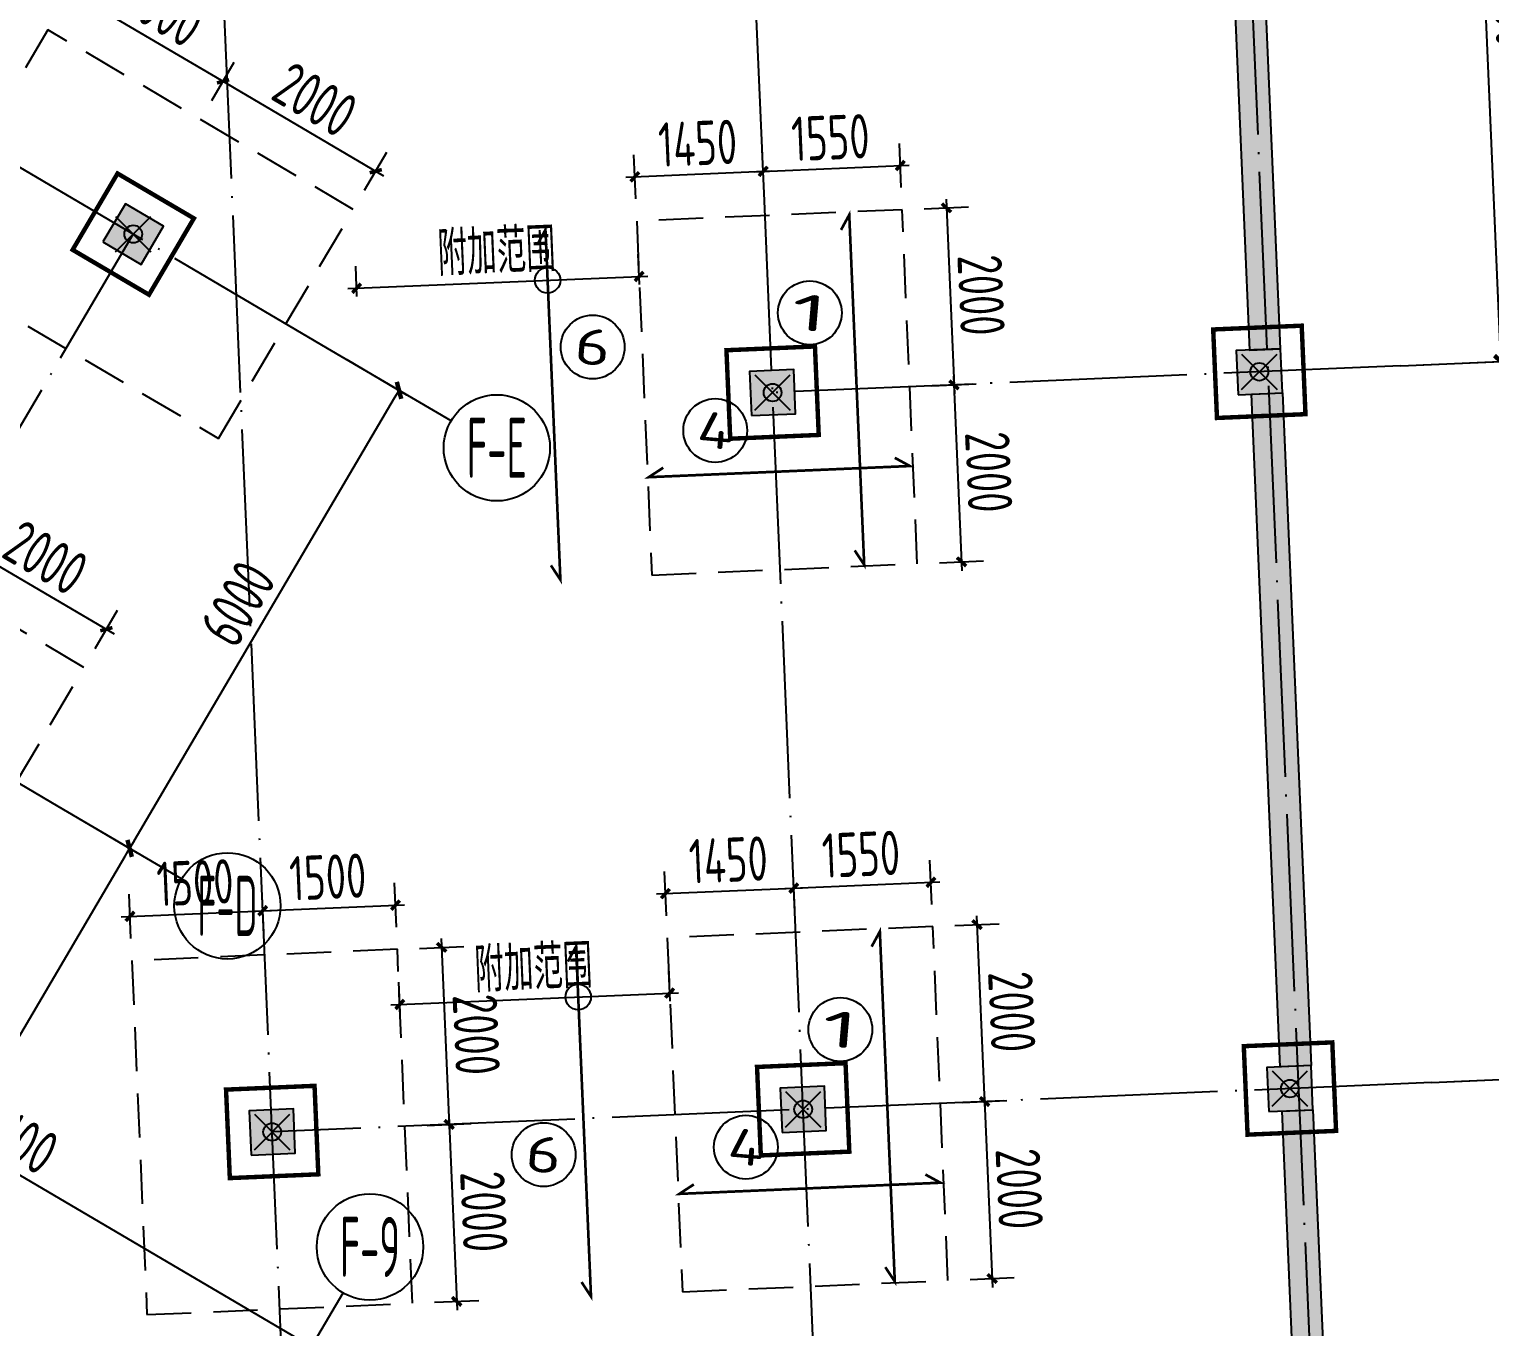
# Model space of a CAD drawing. Extents: x -57409 to 252654, y -8259 to 229119.
# Drawn here: x 202071 to 218560, y 105656 to 120308 of the extents above; entities that cross this region are included whole.
import ezdxf
from ezdxf.enums import TextEntityAlignment as Align

# ---------------------------------------------------------------- set-up
doc = ezdxf.new("R2010")
doc.units = 0
doc.header["$LTSCALE"] = 100
doc.header["$PDMODE"] = 35
doc.header["$PDSIZE"] = 200
doc.linetypes.add('DASHED', pattern=[0.75, 0.5, -0.25])
doc.linetypes.add('DOTE', pattern=[2.42, 2, -0.2, 0.02, -0.2])
doc.layers.get('0').update_dxf_attribs({"linetype": 'CONTINUOUS'})
doc.layers.get('Defpoints').update_dxf_attribs({"linetype": 'CONTINUOUS'})
for name, color, linetype in [('B-TEXT', 3, 'CONTINUOUS'), ('codim', 7, 'CONTINUOUS'), ('COLU', 7, 'CONTINUOUS'), ('CT', 2, 'CONTINUOUS'), ('dote', 253, 'DOTE'), ('h填实-柱墙', 254, 'CONTINUOUS'), ('WALL', 3, 'CONTINUOUS'), ('Z-AXIS', 3, 'CONTINUOUS'), ('Z-TEXT', 2, 'CONTINUOUS'), ('z柱下板带', 140, 'CONTINUOUS'), ('z柱下板带1', 60, 'CONTINUOUS'), ('板底钢筋', 24, 'CONTINUOUS')]:
    doc.layers.add(name, color=color, linetype=linetype)
doc.layers.add('重心计算', color=7, linetype='CONTINUOUS', plot=False)
doc.styles.add('_TCH_AXIS', font='tssdeng.shx', dxfattribs={"width": 0.7, "bigfont": 'tssdchn.shx'})
doc.styles.add('COMPLEX', font='tssdeng.shx', dxfattribs={"width": 0.7, "bigfont": 'tssdchn.shx'})
doc.styles.add('Jgcad-DIM', font='tssdeng.shx', dxfattribs={"width": 0.7, "bigfont": 'tssdchn.shx'})
doc.styles.add('TSSD_Dimension', font='tssdeng.shx', dxfattribs={"width": 0.7})
doc.dimstyles.new('TSSD_100_100$0', dxfattribs={"dimtxt": 300, "dimasz": 100, "dimexe": 100, "dimexo": 250, "dimgap": 100, "dimtad": 1, "dimdec": 0, "dimzin": 0, "dimdsep": 46, "dimtxsty": 'TSSD_Dimension', "dimblk": '_tsdbk', "dimblk1": '_tsdbk', "dimblk2": '_tsdbk', "dimsah": 1, "dimcen": 0, "dimdle": 100, "dimclrt": 7, "dimadec": 0, "dimazin": 0, "dimtfac": 1, "dimtdec": 0, "dimtix": 1, "dimtmove": 2, "dimatfit": 3, "dimldrblk": '_tsdbk', "dimfxl": 1, "dimtolj": 1, "dimtzin": 0, "dimarcsym": 0})

# ---------------------------------------------------------------- blocks, each defined once
blk = doc.blocks.new('_tsdbk')
blk.add_line((-1, 0), (0, 0))
at = {"const_width": 0.5}
blk.add_lwpolyline([(-0.7, -0.7), (0.7, 0.7)], dxfattribs=at)
blk = doc.blocks.new('*D58')
at = {"layer": 'Defpoints', "color": 0}
for p in [(217902, 108415), (219030, 108463), (218243, 100422)]:
    blk.add_point(p, dxfattribs=at)
at = {"layer": 'Z-AXIS', "color": 0, "lineweight": -2}
for p, q in [((218152, 108426), (219130, 108467)), ((219367, 100570), (219034, 108363)), ((218493, 100433), (219471, 100475))]:
    blk.add_line(p, q, dxfattribs=at)
at = {"layer": 'Z-AXIS', "color": 0, "lineweight": -2, "xscale": 100, "yscale": 100, "zscale": 100}
for p, rotation in [((219030, 108463), 92.44398534450973), ((219371, 100470), 272.4439853445098)]:
    blk.add_blockref('_tsdbk', p, dxfattribs=dict(at, rotation=rotation))
at = {"layer": 'Z-AXIS', "color": 7, "insert": (219550, 104482), "char_height": 500, "attachment_point": 5, "rotation": 272.444, "style": 'TSSD_Dimension'}
blk.add_mtext('\\A1;8000', dxfattribs=at)
blk = doc.blocks.new('*D59')
at = {"layer": 'Defpoints', "color": 0}
for p in [(217557, 116508), (218685, 116556), (217902, 108415)]:
    blk.add_point(p, dxfattribs=at)
at = {"layer": 'Z-AXIS', "color": 0, "lineweight": -2}
for p, q in [((217806, 116518), (218784, 116560)), ((219026, 108563), (218689, 116456)), ((218152, 108426), (219130, 108467))]:
    blk.add_line(p, q, dxfattribs=at)
at = {"layer": 'Z-AXIS', "color": 0, "lineweight": -2, "xscale": 100, "yscale": 100, "zscale": 100}
for p, rotation in [((218685, 116556), 92.44398534450973), ((219030, 108463), 272.4439853445098)]:
    blk.add_blockref('_tsdbk', p, dxfattribs=dict(at, rotation=rotation))
at = {"layer": 'Z-AXIS', "color": 7, "insert": (219207, 112524), "char_height": 500, "attachment_point": 5, "rotation": 272.444, "style": 'TSSD_Dimension'}
blk.add_mtext('\\A1;8100', dxfattribs=at)
blk = doc.blocks.new('*D60')
at = {"layer": 'Defpoints', "color": 0}
for p in [(217216, 124500), (218343, 124548), (217557, 116508)]:
    blk.add_point(p, dxfattribs=at)
at = {"layer": 'Z-AXIS', "color": 0, "lineweight": -2}
for p, q in [((217465, 124511), (218443, 124553)), ((218680, 116656), (218348, 124449)), ((217806, 116518), (218784, 116560))]:
    blk.add_line(p, q, dxfattribs=at)
at = {"layer": 'Z-AXIS', "color": 0, "lineweight": -2, "xscale": 100, "yscale": 100, "zscale": 100}
for p, rotation in [((218343, 124548), 92.44398534450973), ((218685, 116556), 272.4439853445098)]:
    blk.add_blockref('_tsdbk', p, dxfattribs=dict(at, rotation=rotation))
at = {"layer": 'Z-AXIS', "color": 7, "insert": (218864, 120567), "char_height": 500, "attachment_point": 5, "rotation": 272.444, "style": 'TSSD_Dimension'}
blk.add_mtext('\\A1;8000', dxfattribs=at)
blk = doc.blocks.new('*D67')
at = {"layer": 'Defpoints', "color": 0}
for p in [(217594, 168757), (215331, 168660), (219766, 64755)]:
    blk.add_point(p, dxfattribs=at)
at = {"layer": 'Z-AXIS', "color": 0, "lineweight": -2}
for p, q in [((215580, 168671), (217694, 168761)), ((222025, 64951), (217598, 168657)), ((220015, 64765), (222129, 64856))]:
    blk.add_line(p, q, dxfattribs=at)
at = {"layer": 'Z-AXIS', "color": 0, "lineweight": -2, "xscale": 100, "yscale": 100, "zscale": 100}
for p, rotation in [((217594, 168757), 92.44398534450973), ((222029, 64851), 272.4439853445098)]:
    blk.add_blockref('_tsdbk', p, dxfattribs=dict(at, rotation=rotation))
at = {"layer": 'Z-AXIS', "color": 7, "insert": (219430, 117545), "char_height": 500, "attachment_point": 5, "rotation": 272.444, "style": 'TSSD_Dimension'}
blk.add_mtext('\\A1;104000', dxfattribs=at)
blk = doc.blocks.new('*D73')
at = {"layer": 'Defpoints', "color": 0}
for p in [(202399, 111532), (203205, 111058), (199509, 106619)]:
    blk.add_point(p, dxfattribs=at)
at = {"layer": 'Z-AXIS', "color": 0, "lineweight": -2}
for p, q in [((202614, 111406), (203291, 111007)), ((200367, 106231), (203154, 110972)), ((199725, 106492), (200402, 106094))]:
    blk.add_line(p, q, dxfattribs=at)
at = {"layer": 'Z-AXIS', "color": 0, "lineweight": -2, "xscale": 100, "yscale": 100, "zscale": 100}
for p, rotation in [((203205, 111058), 59.54537173360609), ((200316, 106144), 239.5453717336061)]:
    blk.add_blockref('_tsdbk', p, dxfattribs=dict(at, rotation=rotation))
at = {"layer": 'Z-AXIS', "color": 7, "insert": (201459, 108779), "char_height": 500, "attachment_point": 5, "rotation": 59.5454, "style": 'TSSD_Dimension'}
blk.add_mtext('\\A1;5700', dxfattribs=at)
blk = doc.blocks.new('_AXISO')
blk.add_circle((0, 0), 0.5)
at = {"layer": 'B-TEXT', "style": 'COMPLEX', "width": 1.450893}
blk.add_attdef('A', text='', height=0.56, dxfattribs=at).set_placement((0.249375, -0.28), (0.749375, -0.28), align=Align.FIT)
blk = doc.blocks.new('*D74')
at = {"layer": 'Defpoints', "color": 0}
for p in [(205440, 116704), (206246, 116230), (202399, 111532)]:
    blk.add_point(p, dxfattribs=at)
at = {"layer": 'Z-AXIS', "color": 0, "lineweight": -2}
for p, q in [((205655, 116578), (206332, 116180)), ((203256, 111144), (206196, 116144)), ((202614, 111406), (203291, 111007))]:
    blk.add_line(p, q, dxfattribs=at)
at = {"layer": 'Z-AXIS', "color": 0, "lineweight": -2, "xscale": 100, "yscale": 100, "zscale": 100}
for p, rotation in [((206246, 116230), 59.54537173360609), ((203205, 111058), 239.5453717336061)]:
    blk.add_blockref('_tsdbk', p, dxfattribs=dict(at, rotation=rotation))
at = {"layer": 'Z-AXIS', "color": 7, "insert": (204424, 113822), "char_height": 500, "attachment_point": 5, "rotation": 59.5454, "style": 'TSSD_Dimension'}
blk.add_mtext('\\A1;6000', dxfattribs=at)
blk = doc.blocks.new('*D80')
at = {"layer": 'Defpoints', "color": 0}
for p in [(197894, 108893), (205256, 105432), (204877, 104787)]:
    blk.add_point(p, dxfattribs=at)
at = {"layer": 'Z-AXIS', "color": 0, "lineweight": -2}
for p, q in [((198021, 109108), (198324, 109624)), ((198360, 109487), (205170, 105483)), ((205003, 105003), (205307, 105519))]:
    blk.add_line(p, q, dxfattribs=at)
at = {"layer": 'Z-AXIS', "color": 0, "lineweight": -2, "xscale": 100, "yscale": 100, "zscale": 100}
for p, rotation in [((198273, 109538), 149.5453717284223), ((205256, 105432), 329.5453717284223)]:
    blk.add_blockref('_tsdbk', p, dxfattribs=dict(at, rotation=rotation))
at = {"layer": 'Z-AXIS', "color": 7, "insert": (201942, 107787), "char_height": 500, "attachment_point": 5, "rotation": 329.5454, "style": 'TSSD_Dimension'}
blk.add_mtext('\\A1;8100', dxfattribs=at)
blk = doc.blocks.new('_ArchTick')
at = {"color": 0, "linetype": 'ByBlock', "const_width": 0.4}
blk.add_lwpolyline([(-0.5, -0.5), (0.5, 0.5)], dxfattribs=at)
blk = doc.blocks.new('*D2452')
at = {"layer": 'codim', "color": 7, "lineweight": -2}
for p, q in [((203219, 110040), (203198, 110540)), ((204718, 110104), (204697, 110604))]:
    blk.add_line(p, q, dxfattribs=at)
at = {"layer": 'codim', "color": 0, "lineweight": -2}
blk.add_line((203109, 110286), (204807, 110358), dxfattribs=at)
at = {"layer": 'Defpoints', "color": 0}
for p in [(204707, 110354), (204729, 109855), (203230, 109791)]:
    blk.add_point(p, dxfattribs=at)
at = {"layer": 'codim', "color": 0, "lineweight": -2, "xscale": 100, "yscale": 100, "zscale": 100}
for p, rotation in [((203209, 110290), 182.4439853438575), ((204707, 110354), 2.443985343857535)]:
    blk.add_blockref('_ArchTick', p, dxfattribs=dict(at, rotation=rotation))
at = {"layer": 'codim', "color": 1, "insert": (203943, 110672), "char_height": 500, "attachment_point": 5, "rotation": 2.444, "style": 'Jgcad-DIM'}
blk.add_mtext('\\A1;1500', dxfattribs=at)
blk = doc.blocks.new('*D2453')
at = {"layer": 'codim', "color": 7, "lineweight": -2}
for p, q in [((206217, 110168), (206195, 110668)), ((204718, 110104), (204697, 110604))]:
    blk.add_line(p, q, dxfattribs=at)
at = {"layer": 'codim', "color": 0, "lineweight": -2}
blk.add_line((204607, 110350), (206306, 110422), dxfattribs=at)
at = {"layer": 'Defpoints', "color": 0}
for p in [(206206, 110418), (204729, 109855), (206227, 109919)]:
    blk.add_point(p, dxfattribs=at)
at = {"layer": 'codim', "color": 0, "lineweight": -2, "xscale": 100, "yscale": 100, "zscale": 100}
for p, rotation in [((206206, 110418), 2.443985343857535), ((204707, 110354), 182.4439853438575)]:
    blk.add_blockref('_ArchTick', p, dxfattribs=dict(at, rotation=rotation))
at = {"layer": 'codim', "color": 1, "insert": (205442, 110736), "char_height": 500, "attachment_point": 5, "rotation": 2.444, "style": 'Jgcad-DIM'}
blk.add_mtext('\\A1;1500', dxfattribs=at)
blk = doc.blocks.new('*D2454')
at = {"layer": 'codim', "color": 0, "lineweight": -2}
blk.add_line((206723, 110040), (206816, 107842), dxfattribs=at)
at = {"layer": 'codim', "color": 7, "lineweight": -2}
for p, q in [((206477, 109929), (206977, 109951)), ((206562, 107931), (207062, 107952))]:
    blk.add_line(p, q, dxfattribs=at)
at = {"layer": 'Defpoints', "color": 0}
for p in [(206227, 109919), (206313, 107920), (206812, 107942)]:
    blk.add_point(p, dxfattribs=at)
at = {"layer": 'codim', "color": 0, "lineweight": -2, "xscale": 100, "yscale": 100, "zscale": 100}
for p, rotation in [((206727, 109940), 92.4439853411751), ((206812, 107942), 272.4439853411751)]:
    blk.add_blockref('_ArchTick', p, dxfattribs=dict(at, rotation=rotation))
at = {"layer": 'codim', "color": 1, "insert": (207119, 108956), "char_height": 500, "attachment_point": 5, "rotation": 272.444, "style": 'Jgcad-DIM'}
blk.add_mtext('\\A1;2000', dxfattribs=at)
blk = doc.blocks.new('*D2455')
at = {"layer": 'codim', "color": 0, "lineweight": -2}
blk.add_line((206808, 108042), (206902, 105844), dxfattribs=at)
at = {"layer": 'codim', "color": 7, "lineweight": -2}
for p, q in [((206562, 107931), (207062, 107952)), ((206648, 105933), (207147, 105954))]:
    blk.add_line(p, q, dxfattribs=at)
at = {"layer": 'Defpoints', "color": 0}
for p in [(206313, 107920), (206398, 105922), (206897, 105943)]:
    blk.add_point(p, dxfattribs=at)
at = {"layer": 'codim', "color": 0, "lineweight": -2, "xscale": 100, "yscale": 100, "zscale": 100}
for p, rotation in [((206812, 107942), 92.4439853411751), ((206897, 105943), 272.4439853411751)]:
    blk.add_blockref('_ArchTick', p, dxfattribs=dict(at, rotation=rotation))
at = {"layer": 'codim', "color": 1, "insert": (207204, 106957), "char_height": 500, "attachment_point": 5, "rotation": 272.444, "style": 'Jgcad-DIM'}
blk.add_mtext('\\A1;2000', dxfattribs=at)
blk = doc.blocks.new('*D2468')
at = {"layer": 'codim', "color": 7, "lineweight": -2}
for p, q in [((210713, 110360), (210691, 110860)), ((209264, 110298), (209243, 110798))]:
    blk.add_line(p, q, dxfattribs=at)
at = {"layer": 'codim', "color": 0, "lineweight": -2}
blk.add_line((209153, 110544), (210802, 110614), dxfattribs=at)
at = {"layer": 'Defpoints', "color": 0}
for p in [(210702, 110610), (209275, 110049), (210723, 110110)]:
    blk.add_point(p, dxfattribs=at)
at = {"layer": 'codim', "color": 0, "lineweight": -2, "xscale": 100, "yscale": 100, "zscale": 100}
for p, rotation in [((210702, 110610), 2.443985343869214), ((209253, 110548), 182.4439853438692)]:
    blk.add_blockref('_ArchTick', p, dxfattribs=dict(at, rotation=rotation))
at = {"layer": 'codim', "color": 1, "insert": (209963, 110929), "char_height": 500, "attachment_point": 5, "rotation": 2.444, "style": 'Jgcad-DIM'}
blk.add_mtext('\\A1;1450', dxfattribs=at)
blk = doc.blocks.new('*D2469')
at = {"layer": 'codim', "color": 7, "lineweight": -2}
for p, q in [((210713, 110360), (210691, 110860)), ((212261, 110426), (212240, 110926))]:
    blk.add_line(p, q, dxfattribs=at)
at = {"layer": 'codim', "color": 0, "lineweight": -2}
blk.add_line((210602, 110606), (212350, 110680), dxfattribs=at)
at = {"layer": 'Defpoints', "color": 0}
for p in [(212251, 110676), (212272, 110177), (210723, 110110)]:
    blk.add_point(p, dxfattribs=at)
at = {"layer": 'codim', "color": 0, "lineweight": -2, "xscale": 100, "yscale": 100, "zscale": 100}
for p, rotation in [((210702, 110610), 182.4439853438692), ((212251, 110676), 2.443985343869214)]:
    blk.add_blockref('_ArchTick', p, dxfattribs=dict(at, rotation=rotation))
at = {"layer": 'codim', "color": 1, "insert": (211461, 110993), "char_height": 500, "attachment_point": 5, "rotation": 2.444, "style": 'Jgcad-DIM'}
blk.add_mtext('\\A1;1550', dxfattribs=at)
blk = doc.blocks.new('*D2470')
at = {"layer": 'codim', "color": 7, "lineweight": -2}
for p, q in [((212522, 110187), (213021, 110208)), ((212607, 108189), (213106, 108210))]:
    blk.add_line(p, q, dxfattribs=at)
at = {"layer": 'codim', "color": 0, "lineweight": -2}
blk.add_line((212767, 110298), (212861, 108100), dxfattribs=at)
at = {"layer": 'Defpoints', "color": 0}
for p in [(212272, 110177), (212357, 108178), (212857, 108200)]:
    blk.add_point(p, dxfattribs=at)
at = {"layer": 'codim', "color": 0, "lineweight": -2, "xscale": 100, "yscale": 100, "zscale": 100}
for p, rotation in [((212771, 110198), 92.4439853411751), ((212857, 108200), 272.4439853411751)]:
    blk.add_blockref('_ArchTick', p, dxfattribs=dict(at, rotation=rotation))
at = {"layer": 'codim', "color": 1, "insert": (213164, 109214), "char_height": 500, "attachment_point": 5, "rotation": 272.444, "style": 'Jgcad-DIM'}
blk.add_mtext('\\A1;2000', dxfattribs=at)
blk = doc.blocks.new('*D2471')
at = {"layer": 'codim', "color": 7, "lineweight": -2}
for p, q in [((212607, 108189), (213106, 108210)), ((212692, 106191), (213192, 106212))]:
    blk.add_line(p, q, dxfattribs=at)
at = {"layer": 'codim', "color": 0, "lineweight": -2}
blk.add_line((212852, 108300), (212946, 106102), dxfattribs=at)
at = {"layer": 'Defpoints', "color": 0}
for p in [(212357, 108178), (212942, 106201), (212442, 106180)]:
    blk.add_point(p, dxfattribs=at)
at = {"layer": 'codim', "color": 0, "lineweight": -2, "xscale": 100, "yscale": 100, "zscale": 100}
for p, rotation in [((212857, 108200), 92.4439853411751), ((212942, 106201), 272.4439853411751)]:
    blk.add_blockref('_ArchTick', p, dxfattribs=dict(at, rotation=rotation))
at = {"layer": 'codim', "color": 1, "insert": (213249, 107215), "char_height": 500, "attachment_point": 5, "rotation": 272.444, "style": 'Jgcad-DIM'}
blk.add_mtext('\\A1;2000', dxfattribs=at)
blk = doc.blocks.new('*D2472')
at = {"layer": 'codim', "color": 7, "lineweight": -2}
for p, q in [((208918, 118391), (208897, 118891)), ((210367, 118453), (210346, 118952))]:
    blk.add_line(p, q, dxfattribs=at)
at = {"layer": 'codim', "color": 0, "lineweight": -2}
blk.add_line((208808, 118636), (210456, 118707), dxfattribs=at)
at = {"layer": 'Defpoints', "color": 0}
for p in [(210357, 118703), (208929, 118141), (210378, 118203)]:
    blk.add_point(p, dxfattribs=at)
at = {"layer": 'codim', "color": 0, "lineweight": -2, "xscale": 100, "yscale": 100, "zscale": 100}
for p, rotation in [((210357, 118703), 2.443985343866122), ((208908, 118641), 182.4439853438661)]:
    blk.add_blockref('_ArchTick', p, dxfattribs=dict(at, rotation=rotation))
at = {"layer": 'codim', "color": 1, "insert": (209617, 119021), "char_height": 500, "attachment_point": 5, "rotation": 2.444, "style": 'Jgcad-DIM'}
blk.add_mtext('\\A1;1450', dxfattribs=at)
blk = doc.blocks.new('*D2473')
at = {"layer": 'codim', "color": 7, "lineweight": -2}
for p, q in [((210367, 118453), (210346, 118952)), ((211916, 118519), (211894, 119018))]:
    blk.add_line(p, q, dxfattribs=at)
at = {"layer": 'codim', "color": 0, "lineweight": -2}
blk.add_line((210257, 118698), (212005, 118773), dxfattribs=at)
at = {"layer": 'Defpoints', "color": 0}
for p in [(211905, 118769), (211926, 118269), (210378, 118203)]:
    blk.add_point(p, dxfattribs=at)
at = {"layer": 'codim', "color": 0, "lineweight": -2, "xscale": 100, "yscale": 100, "zscale": 100}
for p, rotation in [((210357, 118703), 182.4439853438661), ((211905, 118769), 2.443985343866122)]:
    blk.add_blockref('_ArchTick', p, dxfattribs=dict(at, rotation=rotation))
at = {"layer": 'codim', "color": 1, "insert": (211116, 119085), "char_height": 500, "attachment_point": 5, "rotation": 2.444, "style": 'Jgcad-DIM'}
blk.add_mtext('\\A1;1550', dxfattribs=at)
blk = doc.blocks.new('*D2412')
at = {"layer": 'codim', "color": 0, "lineweight": -2}
blk.add_line((212422, 118390), (212516, 116192), dxfattribs=at)
at = {"layer": 'codim', "color": 7, "lineweight": -2}
for p, q in [((212176, 118280), (212676, 118301)), ((212261, 116282), (212761, 116303))]:
    blk.add_line(p, q, dxfattribs=at)
at = {"layer": 'Defpoints', "color": 0}
for p in [(211926, 118269), (212012, 116271), (212511, 116292)]:
    blk.add_point(p, dxfattribs=at)
at = {"layer": 'codim', "color": 0, "lineweight": -2, "xscale": 100, "yscale": 100, "zscale": 100}
for p, rotation in [((212426, 118290), 92.4439853411751), ((212511, 116292), 272.4439853411751)]:
    blk.add_blockref('_ArchTick', p, dxfattribs=dict(at, rotation=rotation))
at = {"layer": 'codim', "color": 1, "insert": (212818, 117306), "char_height": 500, "attachment_point": 5, "rotation": 272.444, "style": 'Jgcad-DIM'}
blk.add_mtext('\\A1;2000', dxfattribs=at)
blk = doc.blocks.new('*D2413')
at = {"layer": 'codim', "color": 7, "lineweight": -2}
for p, q in [((212261, 116282), (212761, 116303)), ((212347, 114283), (212846, 114305))]:
    blk.add_line(p, q, dxfattribs=at)
at = {"layer": 'codim', "color": 0, "lineweight": -2}
blk.add_line((212507, 116392), (212601, 114194), dxfattribs=at)
at = {"layer": 'Defpoints', "color": 0}
for p in [(212012, 116271), (212097, 114273), (212597, 114294)]:
    blk.add_point(p, dxfattribs=at)
at = {"layer": 'codim', "color": 0, "lineweight": -2, "xscale": 100, "yscale": 100, "zscale": 100}
for p, rotation in [((212511, 116292), 92.4439853411751), ((212597, 114294), 272.4439853411751)]:
    blk.add_blockref('_ArchTick', p, dxfattribs=dict(at, rotation=rotation))
at = {"layer": 'codim', "color": 1, "insert": (212904, 115308), "char_height": 500, "attachment_point": 5, "rotation": 272.444, "style": 'Jgcad-DIM'}
blk.add_mtext('\\A1;2000', dxfattribs=at)
blk = doc.blocks.new('*D2366')
at = {"layer": 'codim', "color": 7, "lineweight": -2}
for p, q in [((201092, 114331), (201345, 114762)), ((202816, 113317), (203069, 113748))]:
    blk.add_line(p, q, dxfattribs=at)
at = {"layer": 'codim', "color": 0, "lineweight": -2}
blk.add_line((201132, 114597), (203029, 113482), dxfattribs=at)
at = {"layer": 'Defpoints', "color": 0}
for p in [(200965, 114115), (202942, 113533), (202689, 113102)]:
    blk.add_point(p, dxfattribs=at)
at = {"layer": 'codim', "color": 0, "lineweight": -2, "xscale": 100, "yscale": 100, "zscale": 100}
for p, rotation in [((201218, 114546), 149.5453717339263), ((202942, 113533), 329.5453717339263)]:
    blk.add_blockref('_ArchTick', p, dxfattribs=dict(at, rotation=rotation))
at = {"layer": 'codim', "color": 1, "insert": (202258, 114341), "char_height": 500, "attachment_point": 5, "rotation": 329.5454, "style": 'Jgcad-DIM'}
blk.add_mtext('\\A1;2000', dxfattribs=at)
blk = doc.blocks.new('*D2368')
at = {"layer": 'codim', "color": 0, "lineweight": -2}
blk.add_line((201040, 119175), (201902, 120641), dxfattribs=at)
at = {"layer": 'codim', "color": 7, "lineweight": -2}
for p, q in [((202066, 120428), (201635, 120681)), ((201306, 119135), (200875, 119388))]:
    blk.add_line(p, q, dxfattribs=at)
at = {"layer": 'Defpoints', "color": 0}
for p in [(201851, 120555), (202282, 120301), (201522, 119008)]:
    blk.add_point(p, dxfattribs=at)
at = {"layer": 'codim', "color": 0, "lineweight": -2, "xscale": 100, "yscale": 100, "zscale": 100}
for p, rotation in [((201851, 120555), 59.54537173531497), ((201091, 119262), 239.545371735315)]:
    blk.add_blockref('_ArchTick', p, dxfattribs=dict(at, rotation=rotation))
at = {"layer": 'codim', "color": 1, "insert": (201169, 120086), "char_height": 500, "attachment_point": 5, "rotation": 59.5454, "style": 'Jgcad-DIM'}
blk.add_mtext('\\A1;1500', dxfattribs=at)
blk = doc.blocks.new('*D2369')
at = {"layer": 'codim', "color": 7, "lineweight": -2}
for p, q in [((202409, 120517), (202662, 120948)), ((204133, 119503), (204386, 119934))]:
    blk.add_line(p, q, dxfattribs=at)
at = {"layer": 'codim', "color": 0, "lineweight": -2}
blk.add_line((202449, 120783), (204346, 119668), dxfattribs=at)
at = {"layer": 'Defpoints', "color": 0}
for p in [(202282, 120301), (204259, 119719), (204006, 119288)]:
    blk.add_point(p, dxfattribs=at)
at = {"layer": 'codim', "color": 0, "lineweight": -2, "xscale": 100, "yscale": 100, "zscale": 100}
for p, rotation in [((202535, 120732), 149.5453717339262), ((204259, 119719), 329.5453717339262)]:
    blk.add_blockref('_ArchTick', p, dxfattribs=dict(at, rotation=rotation))
at = {"layer": 'codim', "color": 1, "insert": (203575, 120527), "char_height": 500, "attachment_point": 5, "rotation": 329.5454, "style": 'Jgcad-DIM'}
blk.add_mtext('\\A1;2000', dxfattribs=at)
blk = doc.blocks.new('*D2370')
at = {"layer": 'codim', "color": 7, "lineweight": -2}
for p, q in [((204133, 119503), (204386, 119934)), ((205857, 118489), (206110, 118920))]:
    blk.add_line(p, q, dxfattribs=at)
at = {"layer": 'codim', "color": 0, "lineweight": -2}
blk.add_line((204173, 119769), (206070, 118654), dxfattribs=at)
at = {"layer": 'Defpoints', "color": 0}
for p in [(204006, 119288), (205983, 118705), (205730, 118274)]:
    blk.add_point(p, dxfattribs=at)
at = {"layer": 'codim', "color": 0, "lineweight": -2, "xscale": 100, "yscale": 100, "zscale": 100}
for p, rotation in [((204259, 119719), 149.5453717339262), ((205983, 118705), 329.5453717339262)]:
    blk.add_blockref('_ArchTick', p, dxfattribs=dict(at, rotation=rotation))
at = {"layer": 'codim', "color": 1, "insert": (205299, 119513), "char_height": 500, "attachment_point": 5, "rotation": 329.5454, "style": 'Jgcad-DIM'}
blk.add_mtext('\\A1;2000', dxfattribs=at)
blk = doc.blocks.new('*D2906')
at = {"layer": 'codim', "color": 7, "lineweight": -2}
for p, q in [((209305, 109334), (209291, 109674)), ((206258, 109204), (206244, 109546))]:
    blk.add_line(p, q, dxfattribs=at)
at = {"layer": 'codim', "color": 0, "lineweight": -2}
blk.add_line((206154, 109292), (209401, 109428), dxfattribs=at)
at = {"layer": 'Defpoints', "color": 0}
for p in [(209301, 109424), (209316, 109084), (206268, 108954)]:
    blk.add_point(p, dxfattribs=at)
at = {"layer": 'codim', "color": 0, "lineweight": -2, "xscale": 100, "yscale": 100, "zscale": 100}
for p, rotation in [((209301, 109424), 2.400000000001021), ((206254, 109296), 182.400000000001)]:
    blk.add_blockref('_ArchTick', p, dxfattribs=dict(at, rotation=rotation))
at = {"layer": 'codim', "color": 1, "insert": (207763, 109710), "char_height": 500, "attachment_point": 5, "rotation": 2.4, "style": 'Jgcad-DIM'}
blk.add_mtext('\\A1;\\A1;\\A1;\\A1;\\A1;附加范围', dxfattribs=at)
blk = doc.blocks.new('*D2907')
at = {"layer": 'codim', "color": 7, "lineweight": -2}
for p, q in [((208960, 117427), (208946, 117766)), ((205771, 117291), (205757, 117633))]:
    blk.add_line(p, q, dxfattribs=at)
at = {"layer": 'codim', "color": 0, "lineweight": -2}
blk.add_line((205667, 117379), (209056, 117521), dxfattribs=at)
at = {"layer": 'Defpoints', "color": 0}
for p in [(208956, 117516), (208970, 117177), (205782, 117041)]:
    blk.add_point(p, dxfattribs=at)
at = {"layer": 'codim', "color": 0, "lineweight": -2, "xscale": 100, "yscale": 100, "zscale": 100}
for p, rotation in [((208956, 117516), 2.400000000001021), ((205767, 117383), 182.400000000001)]:
    blk.add_blockref('_ArchTick', p, dxfattribs=dict(at, rotation=rotation))
at = {"layer": 'codim', "color": 1, "insert": (207347, 117799), "char_height": 500, "attachment_point": 5, "rotation": 2.4, "style": 'Jgcad-DIM'}
blk.add_mtext('\\A1;\\A1;\\A1;\\A1;\\A1;附加范围', dxfattribs=at)

msp = doc.modelspace()

# ---------------------------------------------------------------- hatches: boundary and pattern name
at = {"layer": 'h填实-柱墙'}
for points in [[(215532, 132285.6), (215182.3, 132270.7), (215514.9, 124477.8), (210469.5, 124262.5), (210482.3, 123962.7), (215527.7, 124178.1), (215847.5, 116684.9), (216197.2, 116699.8)], [(202903.5, 117905.7), (203334.5, 117652.3), (203587.9, 118083.3), (203156.9, 118336.7)], [(215719, 116179), (216218.5, 116200.3), (216197.2, 116699.8), (215697.7, 116678.5)], [(210224, 115944.4), (210723.5, 115965.8), (210702.2, 116465.3), (210202.7, 116444)], [(215868.9, 116185.4), (216218.5, 116200.3), (216542.6, 108607.2), (216192.9, 108592.3)], [(216064.4, 108086.3), (216563.9, 108107.7), (216542.6, 108607.2), (216043.1, 108585.9)], [(210569.4, 107851.8), (211069, 107873.1), (211047.6, 108372.7), (210548.1, 108351.3)], [(204574.9, 107595.9), (205074.4, 107617.3), (205053.1, 108116.8), (204553.5, 108095.5)], [(216214.3, 108092.7), (216563.9, 108107.7), (216883.8, 100614.5), (216534.1, 100599.6)]]:
    msp.add_hatch(color=256, dxfattribs=at).paths.add_polyline_path(points)

# ---------------------------------------------------------------- linework, layer by layer
at = {"layer": 'codim'}
for centre in [(207923.4, 117472.8), (208268.8, 109380.2)]:
    msp.add_circle(centre, 144, dxfattribs=at)
at = {"layer": 'COLU'}
for points in [[(202903.5, 117905.7), (203334.5, 117652.3), (203587.9, 118083.3), (203156.9, 118336.7)], [(215719, 116179), (216218.5, 116200.3), (216197.2, 116699.8), (215697.7, 116678.5)], [(210224, 115944.4), (210723.5, 115965.8), (210702.2, 116465.3), (210202.7, 116444)], [(216064.4, 108086.3), (216563.9, 108107.7), (216542.6, 108607.2), (216043.1, 108585.9)], [(210569.4, 107851.8), (211069, 107873.1), (211047.6, 108372.7), (210548.1, 108351.3)], [(204574.9, 107595.9), (205074.4, 107617.3), (205053.1, 108116.8), (204553.5, 108095.5)]]:
    msp.add_lwpolyline(points, close=True, dxfattribs=at)
at = {"layer": 'CT', "const_width": 50}
for points in [[(202561.3, 117816.9), (203423.3, 117310), (203930.1, 118172.1), (203068.1, 118678.9)], [(215479.9, 115918.5), (216479, 115961.2), (216436.3, 116960.3), (215437.2, 116917.6)], [(209984.9, 115684), (210984, 115726.6), (210941.3, 116725.7), (209942.2, 116683.1)], [(215825.3, 107825.9), (216824.4, 107868.5), (216781.7, 108867.6), (215782.6, 108825)], [(210330.3, 107591.4), (211329.4, 107634), (211286.7, 108633.1), (210287.7, 108590.5)], [(204335.8, 107335.5), (205334.8, 107378.2), (205292.2, 108377.2), (204293.1, 108334.6)]]:
    msp.add_lwpolyline(points, close=True, dxfattribs=at)
at = {"layer": 'dote', "ltscale": 10}
for p, q in [((218317.3, 63509), (213521.9, 175862.7)), ((212722.4, 63270.2), (208116.8, 171178.2)), ((206727.9, 63014.3), (202122.2, 170922.3)), ((205439.6, 116704.5), (161351, 142627.7)), ((202398.5, 111532.3), (165292.3, 133350)), ((191385.3, 97823), (203245.7, 117994.5)), ((217556.7, 116507.6), (210463.1, 116204.9)), ((217902.1, 108415), (204814, 107856.4))]:
    msp.add_line(p, q, dxfattribs=at)
at = {"layer": 'WALL'}
for points in [[(215532, 132285.6), (215182.3, 132270.7), (215514.9, 124477.8), (210469.5, 124262.5), (210482.3, 123962.7), (215527.7, 124178.1), (215847.5, 116684.9), (216197.2, 116699.8)], [(215868.9, 116185.4), (216218.5, 116200.3), (216542.6, 108607.2), (216192.9, 108592.3)], [(216214.3, 108092.7), (216563.9, 108107.7), (216883.8, 100614.5), (216534.1, 100599.6)]]:
    msp.add_lwpolyline(points, close=True, dxfattribs=at)
at = {"layer": 'Z-AXIS'}
for p, q in [((206832.8, 115885.3), (205439.6, 116704.5)), ((217556.7, 116507.6), (220529.4, 116634.5)), ((203791.7, 110713.1), (202398.5, 111532.3)), ((217902.1, 108415), (220874.8, 108541.9)), ((204876.6, 104787.4), (205613.5, 106040.7))]:
    msp.add_line(p, q, dxfattribs=at)
at = {"layer": 'z柱下板带', "linetype": 'DASHED', "ltscale": 10}
for points in [[(200761.3, 117715.1), (204209.5, 115687.7), (205730, 118273.8), (202281.9, 120301.2)], [(197720.2, 112543), (201168.3, 110515.5), (202688.9, 113101.6), (199240.8, 115129)], [(206397.9, 105922.2), (206227.3, 109918.5), (203230.1, 109790.6), (203400.6, 105794.2)]]:
    msp.add_lwpolyline(points, close=True, dxfattribs=at)
at = {"layer": 'z柱下板带1', "linetype": 'DASHED', "ltscale": 10}
for points in [[(212097, 114272.8), (211926.4, 118269.1), (208929.1, 118141.2), (209099.7, 114144.9)], [(212442.4, 106180.1), (212271.8, 110176.5), (209274.6, 110048.6), (209445.1, 106052.2)]]:
    msp.add_lwpolyline(points, close=True, dxfattribs=at)
at = {"layer": '板底钢筋', "const_width": 30}
for points in [[(211390.3, 114422.8), (211497.3, 114260.5), (211328.6, 118212.4), (211235.8, 118041.6)], [(207960.7, 114254.1), (208067.7, 114091.9), (207899, 118043.7), (207806.2, 117872.9)], [(211842.5, 115468.5), (212013.2, 115375.7), (209066, 115249.9), (209228.3, 115356.9)], [(211735.7, 106330.1), (211842.7, 106167.9), (211674, 110119.7), (211581.2, 109948.9)], [(208306.1, 106161.5), (208413.1, 105999.2), (208244.4, 109951.1), (208151.6, 109780.3)], [(212187.9, 107375.9), (212358.6, 107283.1), (209411.4, 107157.3), (209573.7, 107264.3)]]:
    msp.add_lwpolyline(points, dxfattribs=at)
at = {"layer": '重心计算', "color": 5}
for p in [(203245.7, 117994.5), (203245.7, 117994.5), (215958.1, 116439.4), (215958.1, 116439.4), (210463.1, 116204.9), (210463.1, 116204.9), (216303.5, 108346.8), (216303.5, 108346.8), (210808.5, 108112.2), (210808.5, 108112.2), (204814, 107856.4), (204814, 107856.4)]:
    msp.add_point(p, dxfattribs=at)

# ---------------------------------------------------------------- block references
at = {"layer": 'Z-AXIS'}
ref = msp.add_blockref('_AXISO', (207350.1, 115581.2), dxfattribs=dict(at, xscale=1199.999999999998, yscale=1200, zscale=1200, rotation=359.9996457873818))
ref.add_attrib('A', 'F-E', dxfattribs={"color": 7, "height": 678.82, "rotation": 359.99965, "style": '_TCH_AXIS', "width": 0.45614}).set_placement((207010.6, 115241.8), (207689.5, 115241.8), align=Align.FIT)
ref = msp.add_blockref('_AXISO', (204308.9, 110409), dxfattribs=dict(at, xscale=1199.999999999998, yscale=1200, zscale=1200, rotation=359.9996457873818))
ref.add_attrib('A', 'F-D', dxfattribs={"color": 7, "height": 678.82, "rotation": 359.99965, "style": '_TCH_AXIS', "width": 0.448276}).set_placement((203969.5, 110069.6), (204648.3, 110069.6), align=Align.FIT)
ref = msp.add_blockref('_AXISO', (205917.7, 106557.9), dxfattribs=dict(at, xscale=1199.999999999998, yscale=1200, zscale=1200, rotation=359.9996457873818))
ref.add_attrib('A', 'F-9', dxfattribs={"color": 7, "height": 678.82, "rotation": 359.99965, "style": '_TCH_AXIS', "width": 0.45614}).set_placement((205578.2, 106218.5), (206257.1, 106218.5), align=Align.FIT)
at = {"layer": 'Z-TEXT'}
ref = msp.add_blockref('_AXISO', (210883.1, 117105.6), dxfattribs=dict(at, xscale=720.0000000000094, yscale=720, zscale=720, rotation=355.0765039212649))
ref.add_attrib('A', '1', dxfattribs={"layer": 'Z-AXIS', "color": 7, "height": 407.3, "rotation": 355.0765, "style": '_TCH_AXIS', "width": 2.888889}).set_placement((210662.7, 116920.2), (211068.5, 116885.2), align=Align.FIT)
ref = msp.add_blockref('_AXISO', (208432.3, 116720.1), dxfattribs=dict(at, xscale=720.0000000000095, yscale=720, zscale=720, rotation=355.0765039212649))
ref.add_attrib('A', '6', dxfattribs={"layer": 'Z-AXIS', "color": 7, "height": 407.3, "rotation": 355.0765, "style": '_TCH_AXIS', "width": 2}).set_placement((208211.9, 116534.6), (208617.7, 116499.7), align=Align.FIT)
ref = msp.add_blockref('_AXISO', (209815.7, 115776.8), dxfattribs=dict(at, xscale=720.0000000000094, yscale=720, zscale=720, rotation=355.0765039212649))
ref.add_attrib('A', '4', dxfattribs={"layer": 'Z-AXIS', "color": 7, "height": 407.3, "rotation": 355.0765, "style": '_TCH_AXIS', "width": 1.733333}).set_placement((209595.3, 115591.4), (210001.1, 115556.4), align=Align.FIT)
ref = msp.add_blockref('_AXISO', (211228.5, 109013), dxfattribs=dict(at, xscale=720.0000000000094, yscale=720, zscale=720, rotation=355.0765039212649))
ref.add_attrib('A', '1', dxfattribs={"layer": 'Z-AXIS', "color": 7, "height": 407.3, "rotation": 355.0765, "style": '_TCH_AXIS', "width": 2.888889}).set_placement((211008.1, 108827.6), (211413.9, 108792.6), align=Align.FIT)
ref = msp.add_blockref('_AXISO', (210161.1, 107684.2), dxfattribs=dict(at, xscale=720.0000000000094, yscale=720, zscale=720, rotation=355.0765039212649))
ref.add_attrib('A', '4', dxfattribs={"layer": 'Z-AXIS', "color": 7, "height": 407.3, "rotation": 355.0765, "style": '_TCH_AXIS', "width": 1.733333}).set_placement((209940.7, 107498.7), (210346.5, 107463.8), align=Align.FIT)
ref = msp.add_blockref('_AXISO', (207878.6, 107600.5), dxfattribs=dict(at, xscale=720.0000000000094, yscale=720, zscale=720, rotation=355.0765039212649))
ref.add_attrib('A', '6', dxfattribs={"layer": 'Z-AXIS', "color": 7, "height": 407.3, "rotation": 355.0765, "style": '_TCH_AXIS', "width": 2}).set_placement((207658.2, 107415), (208064, 107380.1), align=Align.FIT)

# ---------------------------------------------------------------- dimensions: what is measured, and where the dimension line sits
at = {"layer": 'codim'}
for base, p1, p2, angle, picture, middle in [((204259.4, 119718.5), (202281.9, 120301.2), (204006, 119287.5), 329.54537, '*D2369', (203574.8, 120527.1)), ((201850.9, 120554.7), (201521.6, 119008.2), (202281.9, 120301.2), 59.54537, '*D2368', (201169, 120085.5)), ((205983.5, 118704.8), (204006, 119287.5), (205730, 118273.8), 329.54537, '*D2370', (205298.8, 119513.4)), ((210356.5, 118702.6), (208929.1, 118141.2), (210377.8, 118203), 2.44399, '*D2472', (209617.2, 119021.4)), ((211905.1, 118768.7), (210377.8, 118203), (211926.4, 118269.1), 2.44399, '*D2473', (211115.9, 119085.3)), ((212511.2, 116292.3), (211926.4, 118269.1), (212011.7, 116271), 272.44399, '*D2412', (212818.3, 117306.3)), ((212596.5, 114294.1), (212011.7, 116271), (212097, 114272.8), 272.44399, '*D2413', (212903.6, 115308.1)), ((202942.3, 113532.6), (200964.8, 114115.3), (202688.9, 113101.6), 329.54537, '*D2366', (202257.7, 114341.2)), ((212250.5, 110676.1), (210723.2, 110110.4), (212271.8, 110176.5), 2.44399, '*D2469', (211461.3, 110992.7)), ((210701.9, 110610), (209274.6, 110048.6), (210723.2, 110110.4), 2.44399, '*D2468', (209962.6, 110928.7)), ((204707.4, 110354.1), (203230.1, 109790.6), (204728.7, 109854.6), 2.44399, '*D2452', (203943.1, 110671.8)), ((206206, 110418.1), (204728.7, 109854.6), (206227.3, 109918.5), 2.44399, '*D2453', (205441.8, 110735.8)), ((212856.7, 108199.6), (212271.8, 110176.5), (212357.1, 108178.3), 272.44399, '*D2470', (213163.7, 109213.7)), ((206812.2, 107941.7), (206227.3, 109918.5), (206312.6, 107920.3), 272.44399, '*D2454', (207119.2, 108955.7)), ((212941.9, 106201.5), (212357.1, 108178.3), (212442.4, 106180.1), 272.44399, '*D2471', (213249, 107215.5)), ((206897.4, 105943.5), (206312.6, 107920.3), (206397.9, 105922.2), 272.44399, '*D2455', (207204.5, 106957.5))]:
    dim = msp.add_linear_dim(base=base, p1=p1, p2=p2, angle=angle, dimstyle='TSSD_100_100$0', override={"dimtxt": 500, "dimexe": 250, "dimtxsty": 'Jgcad-DIM', "dimblk": 'ArchTick', "dimblk1": 'ArchTick', "dimblk2": 'ArchTick', "dimclre": 7, "dimclrt": 1, "dimadec": 3}, dxfattribs=at)
    dim.commit()
    dim.dimension.update_dxf_attribs({"geometry": picture, "text_midpoint": middle})
for base, p1, p2, picture, middle in [((208956.1, 117516.4), (205781.7, 117040.8), (208970.3, 117176.8), '*D2907', (207347.1, 117799.3)), ((209301.5, 109423.8), (206268.5, 108954.1), (209315.7, 109084.2), '*D2906', (207763.2, 109709.6))]:
    dim = msp.add_linear_dim(base=base, p1=p1, p2=p2, angle=182.4, text='\\A1;\\A1;\\A1;\\A1;附加范围', dimstyle='TSSD_100_100$0', override={"dimtxt": 500, "dimexe": 250, "dimtxsty": 'Jgcad-DIM', "dimblk": 'ArchTick', "dimblk1": 'ArchTick', "dimblk2": 'ArchTick', "dimclre": 7, "dimclrt": 1, "dimadec": 3}, dxfattribs=at)
    dim.commit()
    dim.dimension.update_dxf_attribs({"geometry": picture, "text_midpoint": middle})
at = {"layer": 'Z-AXIS'}
dim = msp.add_linear_dim(base=(217594.2, 168756.8), p1=(219765.5, 64754.7), p2=(215330.7, 168660.1), angle=92.44399, dimstyle='TSSD_100_100$0', override={"dimtxt": 500}, dxfattribs=at)
dim.commit()
dim.dimension.update_dxf_attribs({"geometry": '*D67', "text_midpoint": (219429.7, 117544.7), "dimtype": 160})
for base, p1, p2, angle, picture, middle in [((218343.4, 124548.5), (217556.7, 116507.6), (217215.5, 124500.3), 92.44399, '*D60', (218863.7, 120567.1)), ((206246.3, 116230.2), (202398.5, 111532.3), (205439.6, 116704.5), 59.54537, '*D74', (204424, 113821.5)), ((218684.6, 116555.8), (217902.1, 108415), (217556.7, 116507.6), 92.44399, '*D59', (219207, 112524.4)), ((203205.1, 111058), (199509.4, 106618.7), (202398.5, 111532.3), 59.54537, '*D73', (201458.9, 108778.6)), ((205255.9, 105432.5), (197894.2, 108892.9), (204876.6, 104787.4), 329.54537, '*D80', (201942.1, 107786.9)), ((219030, 108463.1), (218243.2, 100422.3), (217902.1, 108415), 92.44399, '*D58', (219550.2, 104481.7))]:
    dim = msp.add_linear_dim(base=base, p1=p1, p2=p2, angle=angle, dimstyle='TSSD_100_100$0', override={"dimtxt": 500}, dxfattribs=at)
    dim.commit()
    dim.dimension.update_dxf_attribs({"geometry": picture, "text_midpoint": middle})

doc.saveas('drawing.dxf')
